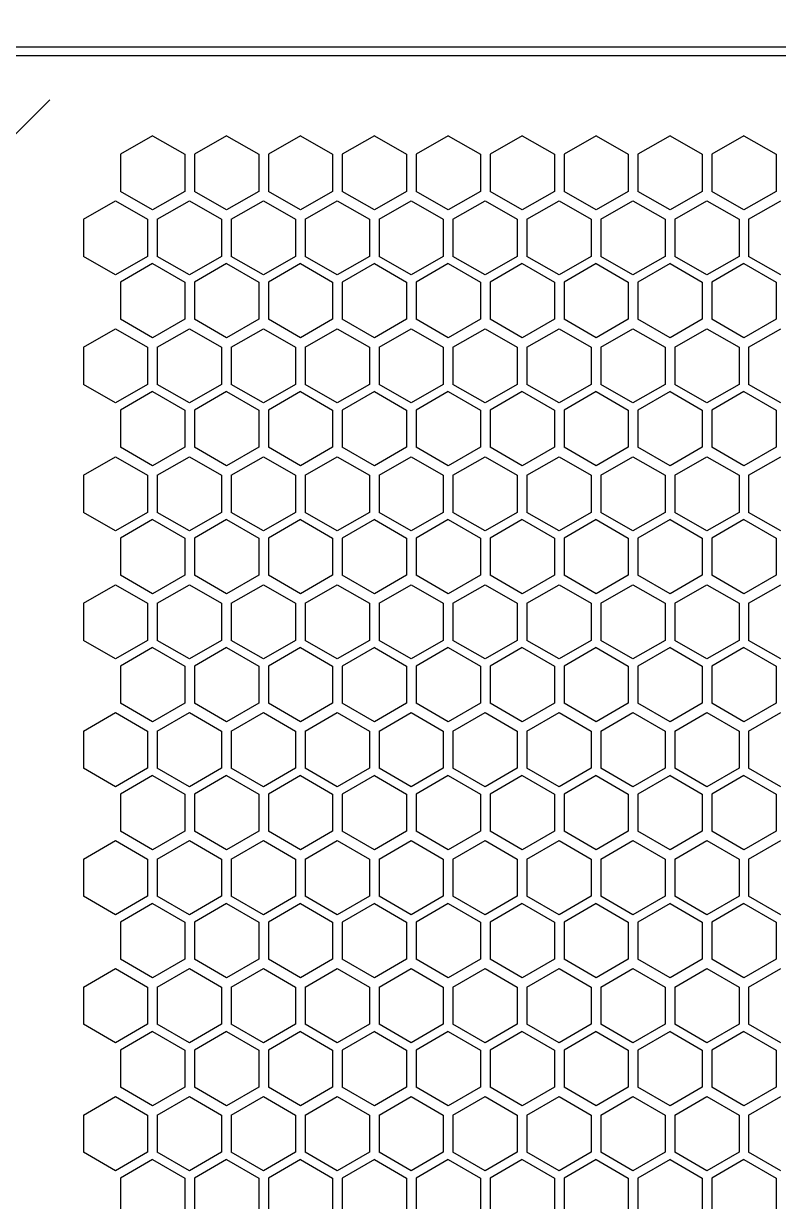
# Model space of a CAD drawing. Extents: x 61367 to 140945, y -1257 to 25588.
# Drawn here: x 72574.1 to 72668, y 20211.1 to 20357.7 of the extents above; entities that cross this region are included whole.
import ezdxf

# ---------------------------------------------------------------- set-up
doc = ezdxf.new("R2010")
doc.units = 0
doc.header["$MEASUREMENT"] = 0
doc.linetypes.add('ACAD_ISO03W100', pattern=[30, 12, -18])
doc.layers.get('0').update_dxf_attribs({"linetype": 'CONTINUOUS'})
doc.layers.add('4209-0510_0', color=7, linetype='CONTINUOUS')
doc.layers.add('4215-0412-2_0', color=7, linetype='CONTINUOUS')
doc.layers.add('THICK', color=7, linetype='CONTINUOUS', lineweight=0)

# ---------------------------------------------------------------- blocks, each defined once
blk = doc.blocks.new('RY6TU6TYR6Y')
at = {"layer": 'THICK', "color": 1, "linetype": 'ACAD_ISO03W100', "ltscale": 2}
blk.add_lwpolyline([(74947.97, -88359.81), (75097.97, -88359.81), (75097.97, -88384.81), (74972.97, -88509.81), (74947.97, -88509.81)], close=True, dxfattribs=at)
blk = doc.blocks.new('ERGRTHTHRT')
at = {"layer": '4209-0510_0', "color": 7, "linetype": 'Continuous'}
blk.add_line((-37236.65, -67588.45), (-37842.65, -67588.45), dxfattribs=at)
at = {"layer": '4215-0412-2_0', "color": 7, "linetype": 'Continuous'}
for p, q in [((-37850.1, -67589.48), (-37228.1, -67589.48)), ((-37699.1, -67599.48), (-37703.1, -67601.79)), ((-37699.1, -67599.48), (-37695.1, -67601.79)), ((-37689.9, -67599.48), (-37693.9, -67601.79)), ((-37689.9, -67599.48), (-37685.9, -67601.79)), ((-37680.7, -67599.48), (-37684.7, -67601.79)), ((-37680.7, -67599.48), (-37676.7, -67601.79)), ((-37671.5, -67599.48), (-37675.5, -67601.79)), ((-37671.5, -67599.48), (-37667.5, -67601.79)), ((-37662.3, -67599.48), (-37666.3, -67601.79)), ((-37662.3, -67599.48), (-37658.3, -67601.79)), ((-37653.1, -67599.48), (-37657.1, -67601.79)), ((-37653.1, -67599.48), (-37649.1, -67601.79)), ((-37643.9, -67599.48), (-37647.9, -67601.79)), ((-37643.9, -67599.48), (-37639.9, -67601.79)), ((-37634.7, -67599.48), (-37638.7, -67601.79)), ((-37634.7, -67599.48), (-37630.7, -67601.79)), ((-37625.5, -67599.48), (-37629.5, -67601.79)), ((-37625.5, -67599.48), (-37621.5, -67601.79)), ((-37703.1, -67601.79), (-37703.1, -67606.41)), ((-37695.1, -67601.79), (-37695.1, -67606.41)), ((-37693.9, -67601.79), (-37693.9, -67606.41)), ((-37685.9, -67601.79), (-37685.9, -67606.41)), ((-37684.7, -67601.79), (-37684.7, -67606.41)), ((-37676.7, -67601.79), (-37676.7, -67606.41)), ((-37675.5, -67601.79), (-37675.5, -67606.41)), ((-37667.5, -67601.79), (-37667.5, -67606.41)), ((-37666.3, -67601.79), (-37666.3, -67606.41)), ((-37658.3, -67601.79), (-37658.3, -67606.41)), ((-37657.1, -67601.79), (-37657.1, -67606.41)), ((-37649.1, -67601.79), (-37649.1, -67606.41)), ((-37647.9, -67601.79), (-37647.9, -67606.41)), ((-37639.9, -67601.79), (-37639.9, -67606.41)), ((-37638.7, -67601.79), (-37638.7, -67606.41)), ((-37630.7, -67601.79), (-37630.7, -67606.41)), ((-37629.5, -67601.79), (-37629.5, -67606.41)), ((-37621.5, -67601.79), (-37621.5, -67606.41)), ((-37699.1, -67608.72), (-37703.1, -67606.41)), ((-37695.1, -67606.41), (-37699.1, -67608.72)), ((-37689.9, -67608.72), (-37693.9, -67606.41)), ((-37685.9, -67606.41), (-37689.9, -67608.72)), ((-37680.7, -67608.72), (-37684.7, -67606.41)), ((-37676.7, -67606.41), (-37680.7, -67608.72)), ((-37671.5, -67608.72), (-37675.5, -67606.41)), ((-37667.5, -67606.41), (-37671.5, -67608.72)), ((-37662.3, -67608.72), (-37666.3, -67606.41)), ((-37658.3, -67606.41), (-37662.3, -67608.72)), ((-37653.1, -67608.72), (-37657.1, -67606.41)), ((-37649.1, -67606.41), (-37653.1, -67608.72)), ((-37643.9, -67608.72), (-37647.9, -67606.41)), ((-37639.9, -67606.41), (-37643.9, -67608.72)), ((-37634.7, -67608.72), (-37638.7, -67606.41)), ((-37630.7, -67606.41), (-37634.7, -67608.72)), ((-37625.5, -67608.72), (-37629.5, -67606.41)), ((-37621.5, -67606.41), (-37625.5, -67608.72)), ((-37707.72, -67609.89), (-37703.72, -67607.58)), ((-37703.72, -67607.58), (-37699.72, -67609.89)), ((-37698.52, -67609.89), (-37694.52, -67607.58)), ((-37694.52, -67607.58), (-37690.52, -67609.89)), ((-37689.32, -67609.89), (-37685.32, -67607.58)), ((-37685.32, -67607.58), (-37681.32, -67609.89)), ((-37680.12, -67609.89), (-37676.12, -67607.58)), ((-37676.12, -67607.58), (-37672.12, -67609.89)), ((-37670.92, -67609.89), (-37666.92, -67607.58)), ((-37666.92, -67607.58), (-37662.92, -67609.89)), ((-37661.72, -67609.89), (-37657.72, -67607.58)), ((-37657.72, -67607.58), (-37653.72, -67609.89)), ((-37652.52, -67609.89), (-37648.52, -67607.58)), ((-37648.52, -67607.58), (-37644.52, -67609.89)), ((-37643.32, -67609.89), (-37639.32, -67607.58)), ((-37639.32, -67607.58), (-37635.32, -67609.89)), ((-37634.12, -67609.89), (-37630.12, -67607.58)), ((-37630.12, -67607.58), (-37626.12, -67609.89)), ((-37624.92, -67609.89), (-37620.92, -67607.58)), ((-37707.72, -67609.89), (-37707.72, -67614.51)), ((-37699.72, -67609.89), (-37699.72, -67614.51)), ((-37698.52, -67609.89), (-37698.52, -67614.51)), ((-37690.52, -67609.89), (-37690.52, -67614.51)), ((-37689.32, -67609.89), (-37689.32, -67614.51)), ((-37681.32, -67609.89), (-37681.32, -67614.51)), ((-37680.12, -67609.89), (-37680.12, -67614.51)), ((-37672.12, -67609.89), (-37672.12, -67614.51)), ((-37670.92, -67609.89), (-37670.92, -67614.51)), ((-37662.92, -67609.89), (-37662.92, -67614.51)), ((-37661.72, -67609.89), (-37661.72, -67614.51)), ((-37653.72, -67609.89), (-37653.72, -67614.51)), ((-37652.52, -67609.89), (-37652.52, -67614.51)), ((-37644.52, -67609.89), (-37644.52, -67614.51)), ((-37643.32, -67609.89), (-37643.32, -67614.51)), ((-37635.32, -67609.89), (-37635.32, -67614.51)), ((-37634.12, -67609.89), (-37634.12, -67614.51)), ((-37626.12, -67609.89), (-37626.12, -67614.51)), ((-37624.92, -67609.89), (-37624.92, -67614.51)), ((-37703.72, -67616.82), (-37707.72, -67614.51)), ((-37699.72, -67614.51), (-37703.72, -67616.82)), ((-37699.1, -67615.41), (-37703.1, -67617.72)), ((-37699.1, -67615.41), (-37695.1, -67617.72)), ((-37694.52, -67616.82), (-37698.52, -67614.51)), ((-37690.52, -67614.51), (-37694.52, -67616.82)), ((-37689.9, -67615.41), (-37693.9, -67617.72)), ((-37689.9, -67615.41), (-37685.9, -67617.72)), ((-37685.32, -67616.82), (-37689.32, -67614.51)), ((-37681.32, -67614.51), (-37685.32, -67616.82)), ((-37680.7, -67615.41), (-37684.7, -67617.72)), ((-37680.7, -67615.41), (-37676.7, -67617.72)), ((-37676.12, -67616.82), (-37680.12, -67614.51)), ((-37672.12, -67614.51), (-37676.12, -67616.82)), ((-37671.5, -67615.41), (-37675.5, -67617.72)), ((-37671.5, -67615.41), (-37667.5, -67617.72)), ((-37666.92, -67616.82), (-37670.92, -67614.51)), ((-37662.92, -67614.51), (-37666.92, -67616.82)), ((-37662.3, -67615.41), (-37666.3, -67617.72)), ((-37662.3, -67615.41), (-37658.3, -67617.72)), ((-37657.72, -67616.82), (-37661.72, -67614.51)), ((-37653.72, -67614.51), (-37657.72, -67616.82)), ((-37653.1, -67615.41), (-37657.1, -67617.72)), ((-37653.1, -67615.41), (-37649.1, -67617.72)), ((-37648.52, -67616.82), (-37652.52, -67614.51)), ((-37644.52, -67614.51), (-37648.52, -67616.82)), ((-37643.9, -67615.41), (-37647.9, -67617.72)), ((-37643.9, -67615.41), (-37639.9, -67617.72)), ((-37639.32, -67616.82), (-37643.32, -67614.51)), ((-37635.32, -67614.51), (-37639.32, -67616.82)), ((-37634.7, -67615.41), (-37638.7, -67617.72)), ((-37634.7, -67615.41), (-37630.7, -67617.72)), ((-37630.12, -67616.82), (-37634.12, -67614.51)), ((-37626.12, -67614.51), (-37630.12, -67616.82)), ((-37625.5, -67615.41), (-37629.5, -67617.72)), ((-37625.5, -67615.41), (-37621.5, -67617.72)), ((-37620.92, -67616.82), (-37624.92, -67614.51)), ((-37703.1, -67617.72), (-37703.1, -67622.34)), ((-37695.1, -67617.72), (-37695.1, -67622.34)), ((-37693.9, -67617.72), (-37693.9, -67622.34)), ((-37685.9, -67617.72), (-37685.9, -67622.34)), ((-37684.7, -67617.72), (-37684.7, -67622.34)), ((-37676.7, -67617.72), (-37676.7, -67622.34)), ((-37675.5, -67617.72), (-37675.5, -67622.34)), ((-37667.5, -67617.72), (-37667.5, -67622.34)), ((-37666.3, -67617.72), (-37666.3, -67622.34)), ((-37658.3, -67617.72), (-37658.3, -67622.34)), ((-37657.1, -67617.72), (-37657.1, -67622.34)), ((-37649.1, -67617.72), (-37649.1, -67622.34)), ((-37647.9, -67617.72), (-37647.9, -67622.34)), ((-37639.9, -67617.72), (-37639.9, -67622.34)), ((-37638.7, -67617.72), (-37638.7, -67622.34)), ((-37630.7, -67617.72), (-37630.7, -67622.34)), ((-37629.5, -67617.72), (-37629.5, -67622.34)), ((-37621.5, -67617.72), (-37621.5, -67622.34)), ((-37699.1, -67624.65), (-37703.1, -67622.34)), ((-37695.1, -67622.34), (-37699.1, -67624.65)), ((-37689.9, -67624.65), (-37693.9, -67622.34)), ((-37685.9, -67622.34), (-37689.9, -67624.65)), ((-37680.7, -67624.65), (-37684.7, -67622.34)), ((-37676.7, -67622.34), (-37680.7, -67624.65)), ((-37671.5, -67624.65), (-37675.5, -67622.34)), ((-37667.5, -67622.34), (-37671.5, -67624.65)), ((-37662.3, -67624.65), (-37666.3, -67622.34)), ((-37658.3, -67622.34), (-37662.3, -67624.65)), ((-37653.1, -67624.65), (-37657.1, -67622.34)), ((-37649.1, -67622.34), (-37653.1, -67624.65)), ((-37643.9, -67624.65), (-37647.9, -67622.34)), ((-37639.9, -67622.34), (-37643.9, -67624.65)), ((-37634.7, -67624.65), (-37638.7, -67622.34)), ((-37630.7, -67622.34), (-37634.7, -67624.65)), ((-37625.5, -67624.65), (-37629.5, -67622.34)), ((-37621.5, -67622.34), (-37625.5, -67624.65)), ((-37707.72, -67625.82), (-37703.72, -67623.51)), ((-37703.72, -67623.51), (-37699.72, -67625.82)), ((-37698.52, -67625.82), (-37694.52, -67623.51)), ((-37694.52, -67623.51), (-37690.52, -67625.82)), ((-37689.32, -67625.82), (-37685.32, -67623.51)), ((-37685.32, -67623.51), (-37681.32, -67625.82)), ((-37680.12, -67625.82), (-37676.12, -67623.51)), ((-37676.12, -67623.51), (-37672.12, -67625.82)), ((-37670.92, -67625.82), (-37666.92, -67623.51)), ((-37666.92, -67623.51), (-37662.92, -67625.82)), ((-37661.72, -67625.82), (-37657.72, -67623.51)), ((-37657.72, -67623.51), (-37653.72, -67625.82)), ((-37652.52, -67625.82), (-37648.52, -67623.51)), ((-37648.52, -67623.51), (-37644.52, -67625.82)), ((-37643.32, -67625.82), (-37639.32, -67623.51)), ((-37639.32, -67623.51), (-37635.32, -67625.82)), ((-37634.12, -67625.82), (-37630.12, -67623.51)), ((-37630.12, -67623.51), (-37626.12, -67625.82)), ((-37624.92, -67625.82), (-37620.92, -67623.51)), ((-37707.72, -67625.82), (-37707.72, -67630.44)), ((-37699.72, -67625.82), (-37699.72, -67630.44)), ((-37698.52, -67625.82), (-37698.52, -67630.44)), ((-37690.52, -67625.82), (-37690.52, -67630.44)), ((-37689.32, -67625.82), (-37689.32, -67630.44)), ((-37681.32, -67625.82), (-37681.32, -67630.44)), ((-37680.12, -67625.82), (-37680.12, -67630.44)), ((-37672.12, -67625.82), (-37672.12, -67630.44)), ((-37670.92, -67625.82), (-37670.92, -67630.44)), ((-37662.92, -67625.82), (-37662.92, -67630.44)), ((-37661.72, -67625.82), (-37661.72, -67630.44)), ((-37653.72, -67625.82), (-37653.72, -67630.44)), ((-37652.52, -67625.82), (-37652.52, -67630.44)), ((-37644.52, -67625.82), (-37644.52, -67630.44)), ((-37643.32, -67625.82), (-37643.32, -67630.44)), ((-37635.32, -67625.82), (-37635.32, -67630.44)), ((-37634.12, -67625.82), (-37634.12, -67630.44)), ((-37626.12, -67625.82), (-37626.12, -67630.44)), ((-37624.92, -67625.82), (-37624.92, -67630.44)), ((-37703.72, -67632.75), (-37707.72, -67630.44)), ((-37699.72, -67630.44), (-37703.72, -67632.75)), ((-37699.1, -67631.34), (-37703.1, -67633.65)), ((-37699.1, -67631.34), (-37695.1, -67633.65)), ((-37694.52, -67632.75), (-37698.52, -67630.44)), ((-37690.52, -67630.44), (-37694.52, -67632.75)), ((-37689.9, -67631.34), (-37693.9, -67633.65)), ((-37689.9, -67631.34), (-37685.9, -67633.65)), ((-37685.32, -67632.75), (-37689.32, -67630.44)), ((-37681.32, -67630.44), (-37685.32, -67632.75)), ((-37680.7, -67631.34), (-37684.7, -67633.65)), ((-37680.7, -67631.34), (-37676.7, -67633.65)), ((-37676.12, -67632.75), (-37680.12, -67630.44)), ((-37672.12, -67630.44), (-37676.12, -67632.75)), ((-37671.5, -67631.34), (-37675.5, -67633.65)), ((-37671.5, -67631.34), (-37667.5, -67633.65)), ((-37666.92, -67632.75), (-37670.92, -67630.44)), ((-37662.92, -67630.44), (-37666.92, -67632.75)), ((-37662.3, -67631.34), (-37666.3, -67633.65)), ((-37662.3, -67631.34), (-37658.3, -67633.65)), ((-37657.72, -67632.75), (-37661.72, -67630.44)), ((-37653.72, -67630.44), (-37657.72, -67632.75)), ((-37653.1, -67631.34), (-37657.1, -67633.65)), ((-37653.1, -67631.34), (-37649.1, -67633.65)), ((-37648.52, -67632.75), (-37652.52, -67630.44)), ((-37644.52, -67630.44), (-37648.52, -67632.75)), ((-37643.9, -67631.34), (-37647.9, -67633.65)), ((-37643.9, -67631.34), (-37639.9, -67633.65)), ((-37639.32, -67632.75), (-37643.32, -67630.44)), ((-37635.32, -67630.44), (-37639.32, -67632.75)), ((-37634.7, -67631.34), (-37638.7, -67633.65)), ((-37634.7, -67631.34), (-37630.7, -67633.65)), ((-37630.12, -67632.75), (-37634.12, -67630.44)), ((-37626.12, -67630.44), (-37630.12, -67632.75)), ((-37625.5, -67631.34), (-37629.5, -67633.65)), ((-37625.5, -67631.34), (-37621.5, -67633.65)), ((-37620.92, -67632.75), (-37624.92, -67630.44)), ((-37703.1, -67633.65), (-37703.1, -67638.27)), ((-37695.1, -67633.65), (-37695.1, -67638.27)), ((-37693.9, -67633.65), (-37693.9, -67638.27)), ((-37685.9, -67633.65), (-37685.9, -67638.27)), ((-37684.7, -67633.65), (-37684.7, -67638.27)), ((-37676.7, -67633.65), (-37676.7, -67638.27)), ((-37675.5, -67633.65), (-37675.5, -67638.27)), ((-37667.5, -67633.65), (-37667.5, -67638.27)), ((-37666.3, -67633.65), (-37666.3, -67638.27)), ((-37658.3, -67633.65), (-37658.3, -67638.27)), ((-37657.1, -67633.65), (-37657.1, -67638.27)), ((-37649.1, -67633.65), (-37649.1, -67638.27)), ((-37647.9, -67633.65), (-37647.9, -67638.27)), ((-37639.9, -67633.65), (-37639.9, -67638.27)), ((-37638.7, -67633.65), (-37638.7, -67638.27)), ((-37630.7, -67633.65), (-37630.7, -67638.27)), ((-37629.5, -67633.65), (-37629.5, -67638.27)), ((-37621.5, -67633.65), (-37621.5, -67638.27)), ((-37699.1, -67640.58), (-37703.1, -67638.27)), ((-37695.1, -67638.27), (-37699.1, -67640.58)), ((-37689.9, -67640.58), (-37693.9, -67638.27)), ((-37685.9, -67638.27), (-37689.9, -67640.58)), ((-37680.7, -67640.58), (-37684.7, -67638.27)), ((-37676.7, -67638.27), (-37680.7, -67640.58)), ((-37671.5, -67640.58), (-37675.5, -67638.27)), ((-37667.5, -67638.27), (-37671.5, -67640.58)), ((-37662.3, -67640.58), (-37666.3, -67638.27)), ((-37658.3, -67638.27), (-37662.3, -67640.58)), ((-37653.1, -67640.58), (-37657.1, -67638.27)), ((-37649.1, -67638.27), (-37653.1, -67640.58)), ((-37643.9, -67640.58), (-37647.9, -67638.27)), ((-37639.9, -67638.27), (-37643.9, -67640.58)), ((-37634.7, -67640.58), (-37638.7, -67638.27)), ((-37630.7, -67638.27), (-37634.7, -67640.58)), ((-37625.5, -67640.58), (-37629.5, -67638.27)), ((-37621.5, -67638.27), (-37625.5, -67640.58)), ((-37707.72, -67641.75), (-37703.72, -67639.44)), ((-37703.72, -67639.44), (-37699.72, -67641.75)), ((-37698.52, -67641.75), (-37694.52, -67639.44)), ((-37694.52, -67639.44), (-37690.52, -67641.75)), ((-37689.32, -67641.75), (-37685.32, -67639.44)), ((-37685.32, -67639.44), (-37681.32, -67641.75)), ((-37680.12, -67641.75), (-37676.12, -67639.44)), ((-37676.12, -67639.44), (-37672.12, -67641.75)), ((-37670.92, -67641.75), (-37666.92, -67639.44)), ((-37666.92, -67639.44), (-37662.92, -67641.75)), ((-37661.72, -67641.75), (-37657.72, -67639.44)), ((-37657.72, -67639.44), (-37653.72, -67641.75)), ((-37652.52, -67641.75), (-37648.52, -67639.44)), ((-37648.52, -67639.44), (-37644.52, -67641.75)), ((-37643.32, -67641.75), (-37639.32, -67639.44)), ((-37639.32, -67639.44), (-37635.32, -67641.75)), ((-37634.12, -67641.75), (-37630.12, -67639.44)), ((-37630.12, -67639.44), (-37626.12, -67641.75)), ((-37624.92, -67641.75), (-37620.92, -67639.44)), ((-37707.72, -67641.75), (-37707.72, -67646.37)), ((-37699.72, -67641.75), (-37699.72, -67646.37)), ((-37698.52, -67641.75), (-37698.52, -67646.37)), ((-37690.52, -67641.75), (-37690.52, -67646.37)), ((-37689.32, -67641.75), (-37689.32, -67646.37)), ((-37681.32, -67641.75), (-37681.32, -67646.37)), ((-37680.12, -67641.75), (-37680.12, -67646.37)), ((-37672.12, -67641.75), (-37672.12, -67646.37)), ((-37670.92, -67641.75), (-37670.92, -67646.37)), ((-37662.92, -67641.75), (-37662.92, -67646.37)), ((-37661.72, -67641.75), (-37661.72, -67646.37)), ((-37653.72, -67641.75), (-37653.72, -67646.37)), ((-37652.52, -67641.75), (-37652.52, -67646.37)), ((-37644.52, -67641.75), (-37644.52, -67646.37)), ((-37643.32, -67641.75), (-37643.32, -67646.37)), ((-37635.32, -67641.75), (-37635.32, -67646.37)), ((-37634.12, -67641.75), (-37634.12, -67646.37)), ((-37626.12, -67641.75), (-37626.12, -67646.37)), ((-37624.92, -67641.75), (-37624.92, -67646.37)), ((-37703.72, -67648.68), (-37707.72, -67646.37)), ((-37699.72, -67646.37), (-37703.72, -67648.68)), ((-37694.52, -67648.68), (-37698.52, -67646.37)), ((-37690.52, -67646.37), (-37694.52, -67648.68)), ((-37685.32, -67648.68), (-37689.32, -67646.37)), ((-37681.32, -67646.37), (-37685.32, -67648.68)), ((-37676.12, -67648.68), (-37680.12, -67646.37)), ((-37672.12, -67646.37), (-37676.12, -67648.68)), ((-37666.92, -67648.68), (-37670.92, -67646.37)), ((-37662.92, -67646.37), (-37666.92, -67648.68)), ((-37657.72, -67648.68), (-37661.72, -67646.37)), ((-37653.72, -67646.37), (-37657.72, -67648.68)), ((-37648.52, -67648.68), (-37652.52, -67646.37)), ((-37644.52, -67646.37), (-37648.52, -67648.68)), ((-37639.32, -67648.68), (-37643.32, -67646.37)), ((-37635.32, -67646.37), (-37639.32, -67648.68)), ((-37630.12, -67648.68), (-37634.12, -67646.37)), ((-37626.12, -67646.37), (-37630.12, -67648.68)), ((-37620.92, -67648.68), (-37624.92, -67646.37)), ((-37699.1, -67647.27), (-37703.1, -67649.58)), ((-37699.1, -67647.27), (-37695.1, -67649.58)), ((-37689.9, -67647.27), (-37693.9, -67649.58)), ((-37689.9, -67647.27), (-37685.9, -67649.58)), ((-37680.7, -67647.27), (-37684.7, -67649.58)), ((-37680.7, -67647.27), (-37676.7, -67649.58)), ((-37671.5, -67647.27), (-37675.5, -67649.58)), ((-37671.5, -67647.27), (-37667.5, -67649.58)), ((-37662.3, -67647.27), (-37666.3, -67649.58)), ((-37662.3, -67647.27), (-37658.3, -67649.58)), ((-37653.1, -67647.27), (-37657.1, -67649.58)), ((-37653.1, -67647.27), (-37649.1, -67649.58)), ((-37643.9, -67647.27), (-37647.9, -67649.58)), ((-37643.9, -67647.27), (-37639.9, -67649.58)), ((-37634.7, -67647.27), (-37638.7, -67649.58)), ((-37634.7, -67647.27), (-37630.7, -67649.58)), ((-37625.5, -67647.27), (-37629.5, -67649.58)), ((-37625.5, -67647.27), (-37621.5, -67649.58)), ((-37703.1, -67649.58), (-37703.1, -67654.2)), ((-37695.1, -67649.58), (-37695.1, -67654.2)), ((-37693.9, -67649.58), (-37693.9, -67654.2)), ((-37685.9, -67649.58), (-37685.9, -67654.2)), ((-37684.7, -67649.58), (-37684.7, -67654.2)), ((-37676.7, -67649.58), (-37676.7, -67654.2)), ((-37675.5, -67649.58), (-37675.5, -67654.2)), ((-37667.5, -67649.58), (-37667.5, -67654.2)), ((-37666.3, -67649.58), (-37666.3, -67654.2)), ((-37658.3, -67649.58), (-37658.3, -67654.2)), ((-37657.1, -67649.58), (-37657.1, -67654.2)), ((-37649.1, -67649.58), (-37649.1, -67654.2)), ((-37647.9, -67649.58), (-37647.9, -67654.2)), ((-37639.9, -67649.58), (-37639.9, -67654.2)), ((-37638.7, -67649.58), (-37638.7, -67654.2)), ((-37630.7, -67649.58), (-37630.7, -67654.2)), ((-37629.5, -67649.58), (-37629.5, -67654.2)), ((-37621.5, -67649.58), (-37621.5, -67654.2)), ((-37699.1, -67656.51), (-37703.1, -67654.2)), ((-37695.1, -67654.2), (-37699.1, -67656.51)), ((-37689.9, -67656.51), (-37693.9, -67654.2)), ((-37685.9, -67654.2), (-37689.9, -67656.51)), ((-37680.7, -67656.51), (-37684.7, -67654.2)), ((-37676.7, -67654.2), (-37680.7, -67656.51)), ((-37671.5, -67656.51), (-37675.5, -67654.2)), ((-37667.5, -67654.2), (-37671.5, -67656.51)), ((-37662.3, -67656.51), (-37666.3, -67654.2)), ((-37658.3, -67654.2), (-37662.3, -67656.51)), ((-37653.1, -67656.51), (-37657.1, -67654.2)), ((-37649.1, -67654.2), (-37653.1, -67656.51)), ((-37643.9, -67656.51), (-37647.9, -67654.2)), ((-37639.9, -67654.2), (-37643.9, -67656.51)), ((-37634.7, -67656.51), (-37638.7, -67654.2)), ((-37630.7, -67654.2), (-37634.7, -67656.51)), ((-37625.5, -67656.51), (-37629.5, -67654.2)), ((-37621.5, -67654.2), (-37625.5, -67656.51)), ((-37707.72, -67657.68), (-37703.72, -67655.37)), ((-37703.72, -67655.37), (-37699.72, -67657.68)), ((-37698.52, -67657.68), (-37694.52, -67655.37)), ((-37694.52, -67655.37), (-37690.52, -67657.68)), ((-37689.32, -67657.68), (-37685.32, -67655.37)), ((-37685.32, -67655.37), (-37681.32, -67657.68)), ((-37680.12, -67657.68), (-37676.12, -67655.37)), ((-37676.12, -67655.37), (-37672.12, -67657.68)), ((-37670.92, -67657.68), (-37666.92, -67655.37)), ((-37666.92, -67655.37), (-37662.92, -67657.68)), ((-37661.72, -67657.68), (-37657.72, -67655.37)), ((-37657.72, -67655.37), (-37653.72, -67657.68)), ((-37652.52, -67657.68), (-37648.52, -67655.37)), ((-37648.52, -67655.37), (-37644.52, -67657.68)), ((-37643.32, -67657.68), (-37639.32, -67655.37)), ((-37639.32, -67655.37), (-37635.32, -67657.68)), ((-37634.12, -67657.68), (-37630.12, -67655.37)), ((-37630.12, -67655.37), (-37626.12, -67657.68)), ((-37624.92, -67657.68), (-37620.92, -67655.37)), ((-37707.72, -67657.68), (-37707.72, -67662.3)), ((-37699.72, -67657.68), (-37699.72, -67662.3)), ((-37698.52, -67657.68), (-37698.52, -67662.3)), ((-37690.52, -67657.68), (-37690.52, -67662.3)), ((-37689.32, -67657.68), (-37689.32, -67662.3)), ((-37681.32, -67657.68), (-37681.32, -67662.3)), ((-37680.12, -67657.68), (-37680.12, -67662.3)), ((-37672.12, -67657.68), (-37672.12, -67662.3)), ((-37670.92, -67657.68), (-37670.92, -67662.3)), ((-37662.92, -67657.68), (-37662.92, -67662.3)), ((-37661.72, -67657.68), (-37661.72, -67662.3)), ((-37653.72, -67657.68), (-37653.72, -67662.3)), ((-37652.52, -67657.68), (-37652.52, -67662.3)), ((-37644.52, -67657.68), (-37644.52, -67662.3)), ((-37643.32, -67657.68), (-37643.32, -67662.3)), ((-37635.32, -67657.68), (-37635.32, -67662.3)), ((-37634.12, -67657.68), (-37634.12, -67662.3)), ((-37626.12, -67657.68), (-37626.12, -67662.3)), ((-37624.92, -67657.68), (-37624.92, -67662.3)), ((-37703.72, -67664.61), (-37707.72, -67662.3)), ((-37699.72, -67662.3), (-37703.72, -67664.61)), ((-37694.52, -67664.61), (-37698.52, -67662.3)), ((-37690.52, -67662.3), (-37694.52, -67664.61)), ((-37685.32, -67664.61), (-37689.32, -67662.3)), ((-37681.32, -67662.3), (-37685.32, -67664.61)), ((-37676.12, -67664.61), (-37680.12, -67662.3)), ((-37672.12, -67662.3), (-37676.12, -67664.61)), ((-37666.92, -67664.61), (-37670.92, -67662.3)), ((-37662.92, -67662.3), (-37666.92, -67664.61)), ((-37657.72, -67664.61), (-37661.72, -67662.3)), ((-37653.72, -67662.3), (-37657.72, -67664.61)), ((-37648.52, -67664.61), (-37652.52, -67662.3)), ((-37644.52, -67662.3), (-37648.52, -67664.61)), ((-37639.32, -67664.61), (-37643.32, -67662.3)), ((-37635.32, -67662.3), (-37639.32, -67664.61)), ((-37630.12, -67664.61), (-37634.12, -67662.3)), ((-37626.12, -67662.3), (-37630.12, -67664.61)), ((-37620.92, -67664.61), (-37624.92, -67662.3)), ((-37699.1, -67663.2), (-37703.1, -67665.51)), ((-37699.1, -67663.2), (-37695.1, -67665.51)), ((-37689.9, -67663.2), (-37693.9, -67665.51)), ((-37689.9, -67663.2), (-37685.9, -67665.51)), ((-37680.7, -67663.2), (-37684.7, -67665.51)), ((-37680.7, -67663.2), (-37676.7, -67665.51)), ((-37671.5, -67663.2), (-37675.5, -67665.51)), ((-37671.5, -67663.2), (-37667.5, -67665.51)), ((-37662.3, -67663.2), (-37666.3, -67665.51)), ((-37662.3, -67663.2), (-37658.3, -67665.51)), ((-37653.1, -67663.2), (-37657.1, -67665.51)), ((-37653.1, -67663.2), (-37649.1, -67665.51)), ((-37643.9, -67663.2), (-37647.9, -67665.51)), ((-37643.9, -67663.2), (-37639.9, -67665.51)), ((-37634.7, -67663.2), (-37638.7, -67665.51)), ((-37634.7, -67663.2), (-37630.7, -67665.51)), ((-37625.5, -67663.2), (-37629.5, -67665.51)), ((-37625.5, -67663.2), (-37621.5, -67665.51)), ((-37703.1, -67665.51), (-37703.1, -67670.13)), ((-37695.1, -67665.51), (-37695.1, -67670.13)), ((-37693.9, -67665.51), (-37693.9, -67670.13)), ((-37685.9, -67665.51), (-37685.9, -67670.13)), ((-37684.7, -67665.51), (-37684.7, -67670.13)), ((-37676.7, -67665.51), (-37676.7, -67670.13)), ((-37675.5, -67665.51), (-37675.5, -67670.13)), ((-37667.5, -67665.51), (-37667.5, -67670.13)), ((-37666.3, -67665.51), (-37666.3, -67670.13)), ((-37658.3, -67665.51), (-37658.3, -67670.13)), ((-37657.1, -67665.51), (-37657.1, -67670.13)), ((-37649.1, -67665.51), (-37649.1, -67670.13)), ((-37647.9, -67665.51), (-37647.9, -67670.13)), ((-37639.9, -67665.51), (-37639.9, -67670.13)), ((-37638.7, -67665.51), (-37638.7, -67670.13)), ((-37630.7, -67665.51), (-37630.7, -67670.13)), ((-37629.5, -67665.51), (-37629.5, -67670.13)), ((-37621.5, -67665.51), (-37621.5, -67670.13)), ((-37707.72, -67673.61), (-37703.72, -67671.3)), ((-37703.72, -67671.3), (-37699.72, -67673.61)), ((-37699.1, -67672.44), (-37703.1, -67670.13)), ((-37695.1, -67670.13), (-37699.1, -67672.44)), ((-37698.52, -67673.61), (-37694.52, -67671.3)), ((-37694.52, -67671.3), (-37690.52, -67673.61)), ((-37689.9, -67672.44), (-37693.9, -67670.13)), ((-37685.9, -67670.13), (-37689.9, -67672.44)), ((-37689.32, -67673.61), (-37685.32, -67671.3)), ((-37685.32, -67671.3), (-37681.32, -67673.61)), ((-37680.7, -67672.44), (-37684.7, -67670.13)), ((-37676.7, -67670.13), (-37680.7, -67672.44)), ((-37680.12, -67673.61), (-37676.12, -67671.3)), ((-37676.12, -67671.3), (-37672.12, -67673.61)), ((-37671.5, -67672.44), (-37675.5, -67670.13)), ((-37667.5, -67670.13), (-37671.5, -67672.44)), ((-37670.92, -67673.61), (-37666.92, -67671.3)), ((-37666.92, -67671.3), (-37662.92, -67673.61)), ((-37662.3, -67672.44), (-37666.3, -67670.13)), ((-37658.3, -67670.13), (-37662.3, -67672.44)), ((-37661.72, -67673.61), (-37657.72, -67671.3)), ((-37657.72, -67671.3), (-37653.72, -67673.61)), ((-37653.1, -67672.44), (-37657.1, -67670.13)), ((-37649.1, -67670.13), (-37653.1, -67672.44)), ((-37652.52, -67673.61), (-37648.52, -67671.3)), ((-37648.52, -67671.3), (-37644.52, -67673.61)), ((-37643.9, -67672.44), (-37647.9, -67670.13)), ((-37639.9, -67670.13), (-37643.9, -67672.44)), ((-37643.32, -67673.61), (-37639.32, -67671.3)), ((-37639.32, -67671.3), (-37635.32, -67673.61)), ((-37634.7, -67672.44), (-37638.7, -67670.13)), ((-37630.7, -67670.13), (-37634.7, -67672.44)), ((-37634.12, -67673.61), (-37630.12, -67671.3)), ((-37630.12, -67671.3), (-37626.12, -67673.61)), ((-37625.5, -67672.44), (-37629.5, -67670.13)), ((-37621.5, -67670.13), (-37625.5, -67672.44)), ((-37624.92, -67673.61), (-37620.92, -67671.3)), ((-37707.72, -67673.61), (-37707.72, -67678.23)), ((-37699.72, -67673.61), (-37699.72, -67678.23)), ((-37698.52, -67673.61), (-37698.52, -67678.23)), ((-37690.52, -67673.61), (-37690.52, -67678.23)), ((-37689.32, -67673.61), (-37689.32, -67678.23)), ((-37681.32, -67673.61), (-37681.32, -67678.23)), ((-37680.12, -67673.61), (-37680.12, -67678.23)), ((-37672.12, -67673.61), (-37672.12, -67678.23)), ((-37670.92, -67673.61), (-37670.92, -67678.23)), ((-37662.92, -67673.61), (-37662.92, -67678.23)), ((-37661.72, -67673.61), (-37661.72, -67678.23)), ((-37653.72, -67673.61), (-37653.72, -67678.23)), ((-37652.52, -67673.61), (-37652.52, -67678.23)), ((-37644.52, -67673.61), (-37644.52, -67678.23)), ((-37643.32, -67673.61), (-37643.32, -67678.23)), ((-37635.32, -67673.61), (-37635.32, -67678.23)), ((-37634.12, -67673.61), (-37634.12, -67678.23)), ((-37626.12, -67673.61), (-37626.12, -67678.23)), ((-37624.92, -67673.61), (-37624.92, -67678.23)), ((-37703.72, -67680.54), (-37707.72, -67678.23)), ((-37699.72, -67678.23), (-37703.72, -67680.54)), ((-37694.52, -67680.54), (-37698.52, -67678.23)), ((-37690.52, -67678.23), (-37694.52, -67680.54)), ((-37685.32, -67680.54), (-37689.32, -67678.23)), ((-37681.32, -67678.23), (-37685.32, -67680.54)), ((-37676.12, -67680.54), (-37680.12, -67678.23)), ((-37672.12, -67678.23), (-37676.12, -67680.54)), ((-37666.92, -67680.54), (-37670.92, -67678.23)), ((-37662.92, -67678.23), (-37666.92, -67680.54)), ((-37657.72, -67680.54), (-37661.72, -67678.23)), ((-37653.72, -67678.23), (-37657.72, -67680.54)), ((-37648.52, -67680.54), (-37652.52, -67678.23)), ((-37644.52, -67678.23), (-37648.52, -67680.54)), ((-37639.32, -67680.54), (-37643.32, -67678.23)), ((-37635.32, -67678.23), (-37639.32, -67680.54)), ((-37630.12, -67680.54), (-37634.12, -67678.23)), ((-37626.12, -67678.23), (-37630.12, -67680.54)), ((-37620.92, -67680.54), (-37624.92, -67678.23)), ((-37699.1, -67679.13), (-37703.1, -67681.44)), ((-37699.1, -67679.13), (-37695.1, -67681.44)), ((-37689.9, -67679.13), (-37693.9, -67681.44)), ((-37689.9, -67679.13), (-37685.9, -67681.44)), ((-37680.7, -67679.13), (-37684.7, -67681.44)), ((-37680.7, -67679.13), (-37676.7, -67681.44)), ((-37671.5, -67679.13), (-37675.5, -67681.44)), ((-37671.5, -67679.13), (-37667.5, -67681.44)), ((-37662.3, -67679.13), (-37666.3, -67681.44)), ((-37662.3, -67679.13), (-37658.3, -67681.44)), ((-37653.1, -67679.13), (-37657.1, -67681.44)), ((-37653.1, -67679.13), (-37649.1, -67681.44)), ((-37643.9, -67679.13), (-37647.9, -67681.44)), ((-37643.9, -67679.13), (-37639.9, -67681.44)), ((-37634.7, -67679.13), (-37638.7, -67681.44)), ((-37634.7, -67679.13), (-37630.7, -67681.44)), ((-37625.5, -67679.13), (-37629.5, -67681.44)), ((-37625.5, -67679.13), (-37621.5, -67681.44)), ((-37703.1, -67681.44), (-37703.1, -67686.06)), ((-37695.1, -67681.44), (-37695.1, -67686.06)), ((-37693.9, -67681.44), (-37693.9, -67686.06)), ((-37685.9, -67681.44), (-37685.9, -67686.06)), ((-37684.7, -67681.44), (-37684.7, -67686.06)), ((-37676.7, -67681.44), (-37676.7, -67686.06)), ((-37675.5, -67681.44), (-37675.5, -67686.06)), ((-37667.5, -67681.44), (-37667.5, -67686.06)), ((-37666.3, -67681.44), (-37666.3, -67686.06)), ((-37658.3, -67681.44), (-37658.3, -67686.06)), ((-37657.1, -67681.44), (-37657.1, -67686.06)), ((-37649.1, -67681.44), (-37649.1, -67686.06)), ((-37647.9, -67681.44), (-37647.9, -67686.06)), ((-37639.9, -67681.44), (-37639.9, -67686.06)), ((-37638.7, -67681.44), (-37638.7, -67686.06)), ((-37630.7, -67681.44), (-37630.7, -67686.06)), ((-37629.5, -67681.44), (-37629.5, -67686.06)), ((-37621.5, -67681.44), (-37621.5, -67686.06)), ((-37699.1, -67688.37), (-37703.1, -67686.06)), ((-37695.1, -67686.06), (-37699.1, -67688.37)), ((-37689.9, -67688.37), (-37693.9, -67686.06)), ((-37685.9, -67686.06), (-37689.9, -67688.37)), ((-37680.7, -67688.37), (-37684.7, -67686.06)), ((-37676.7, -67686.06), (-37680.7, -67688.37)), ((-37671.5, -67688.37), (-37675.5, -67686.06)), ((-37667.5, -67686.06), (-37671.5, -67688.37)), ((-37662.3, -67688.37), (-37666.3, -67686.06)), ((-37658.3, -67686.06), (-37662.3, -67688.37)), ((-37653.1, -67688.37), (-37657.1, -67686.06)), ((-37649.1, -67686.06), (-37653.1, -67688.37)), ((-37643.9, -67688.37), (-37647.9, -67686.06)), ((-37639.9, -67686.06), (-37643.9, -67688.37)), ((-37634.7, -67688.37), (-37638.7, -67686.06)), ((-37630.7, -67686.06), (-37634.7, -67688.37)), ((-37625.5, -67688.37), (-37629.5, -67686.06)), ((-37621.5, -67686.06), (-37625.5, -67688.37)), ((-37707.72, -67689.54), (-37703.72, -67687.23)), ((-37703.72, -67687.23), (-37699.72, -67689.54)), ((-37698.52, -67689.54), (-37694.52, -67687.23)), ((-37694.52, -67687.23), (-37690.52, -67689.54)), ((-37689.32, -67689.54), (-37685.32, -67687.23)), ((-37685.32, -67687.23), (-37681.32, -67689.54)), ((-37680.12, -67689.54), (-37676.12, -67687.23)), ((-37676.12, -67687.23), (-37672.12, -67689.54)), ((-37670.92, -67689.54), (-37666.92, -67687.23)), ((-37666.92, -67687.23), (-37662.92, -67689.54)), ((-37661.72, -67689.54), (-37657.72, -67687.23)), ((-37657.72, -67687.23), (-37653.72, -67689.54)), ((-37652.52, -67689.54), (-37648.52, -67687.23)), ((-37648.52, -67687.23), (-37644.52, -67689.54)), ((-37643.32, -67689.54), (-37639.32, -67687.23)), ((-37639.32, -67687.23), (-37635.32, -67689.54)), ((-37634.12, -67689.54), (-37630.12, -67687.23)), ((-37630.12, -67687.23), (-37626.12, -67689.54)), ((-37624.92, -67689.54), (-37620.92, -67687.23)), ((-37707.72, -67689.54), (-37707.72, -67694.16)), ((-37699.72, -67689.54), (-37699.72, -67694.16)), ((-37698.52, -67689.54), (-37698.52, -67694.16)), ((-37690.52, -67689.54), (-37690.52, -67694.16)), ((-37689.32, -67689.54), (-37689.32, -67694.16)), ((-37681.32, -67689.54), (-37681.32, -67694.16)), ((-37680.12, -67689.54), (-37680.12, -67694.16)), ((-37672.12, -67689.54), (-37672.12, -67694.16)), ((-37670.92, -67689.54), (-37670.92, -67694.16)), ((-37662.92, -67689.54), (-37662.92, -67694.16)), ((-37661.72, -67689.54), (-37661.72, -67694.16)), ((-37653.72, -67689.54), (-37653.72, -67694.16)), ((-37652.52, -67689.54), (-37652.52, -67694.16)), ((-37644.52, -67689.54), (-37644.52, -67694.16)), ((-37643.32, -67689.54), (-37643.32, -67694.16)), ((-37635.32, -67689.54), (-37635.32, -67694.16)), ((-37634.12, -67689.54), (-37634.12, -67694.16)), ((-37626.12, -67689.54), (-37626.12, -67694.16)), ((-37624.92, -67689.54), (-37624.92, -67694.16)), ((-37703.72, -67696.47), (-37707.72, -67694.16)), ((-37699.72, -67694.16), (-37703.72, -67696.47)), ((-37694.52, -67696.47), (-37698.52, -67694.16)), ((-37690.52, -67694.16), (-37694.52, -67696.47)), ((-37685.32, -67696.47), (-37689.32, -67694.16)), ((-37681.32, -67694.16), (-37685.32, -67696.47)), ((-37676.12, -67696.47), (-37680.12, -67694.16)), ((-37672.12, -67694.16), (-37676.12, -67696.47)), ((-37666.92, -67696.47), (-37670.92, -67694.16)), ((-37662.92, -67694.16), (-37666.92, -67696.47)), ((-37657.72, -67696.47), (-37661.72, -67694.16)), ((-37653.72, -67694.16), (-37657.72, -67696.47)), ((-37648.52, -67696.47), (-37652.52, -67694.16)), ((-37644.52, -67694.16), (-37648.52, -67696.47)), ((-37639.32, -67696.47), (-37643.32, -67694.16)), ((-37635.32, -67694.16), (-37639.32, -67696.47)), ((-37630.12, -67696.47), (-37634.12, -67694.16)), ((-37626.12, -67694.16), (-37630.12, -67696.47)), ((-37620.92, -67696.47), (-37624.92, -67694.16)), ((-37699.1, -67695.06), (-37703.1, -67697.37)), ((-37699.1, -67695.06), (-37695.1, -67697.37)), ((-37689.9, -67695.06), (-37693.9, -67697.37)), ((-37689.9, -67695.06), (-37685.9, -67697.37)), ((-37680.7, -67695.06), (-37684.7, -67697.37)), ((-37680.7, -67695.06), (-37676.7, -67697.37)), ((-37671.5, -67695.06), (-37675.5, -67697.37)), ((-37671.5, -67695.06), (-37667.5, -67697.37)), ((-37662.3, -67695.06), (-37666.3, -67697.37)), ((-37662.3, -67695.06), (-37658.3, -67697.37)), ((-37653.1, -67695.06), (-37657.1, -67697.37)), ((-37653.1, -67695.06), (-37649.1, -67697.37)), ((-37643.9, -67695.06), (-37647.9, -67697.37)), ((-37643.9, -67695.06), (-37639.9, -67697.37)), ((-37634.7, -67695.06), (-37638.7, -67697.37)), ((-37634.7, -67695.06), (-37630.7, -67697.37)), ((-37625.5, -67695.06), (-37629.5, -67697.37)), ((-37625.5, -67695.06), (-37621.5, -67697.37)), ((-37703.1, -67697.37), (-37703.1, -67701.99)), ((-37695.1, -67697.37), (-37695.1, -67701.99)), ((-37693.9, -67697.37), (-37693.9, -67701.99)), ((-37685.9, -67697.37), (-37685.9, -67701.99)), ((-37684.7, -67697.37), (-37684.7, -67701.99)), ((-37676.7, -67697.37), (-37676.7, -67701.99)), ((-37675.5, -67697.37), (-37675.5, -67701.99)), ((-37667.5, -67697.37), (-37667.5, -67701.99)), ((-37666.3, -67697.37), (-37666.3, -67701.99)), ((-37658.3, -67697.37), (-37658.3, -67701.99)), ((-37657.1, -67697.37), (-37657.1, -67701.99)), ((-37649.1, -67697.37), (-37649.1, -67701.99)), ((-37647.9, -67697.37), (-37647.9, -67701.99)), ((-37639.9, -67697.37), (-37639.9, -67701.99)), ((-37638.7, -67697.37), (-37638.7, -67701.99)), ((-37630.7, -67697.37), (-37630.7, -67701.99)), ((-37629.5, -67697.37), (-37629.5, -67701.99)), ((-37621.5, -67697.37), (-37621.5, -67701.99)), ((-37699.1, -67704.3), (-37703.1, -67701.99)), ((-37695.1, -67701.99), (-37699.1, -67704.3)), ((-37689.9, -67704.3), (-37693.9, -67701.99)), ((-37685.9, -67701.99), (-37689.9, -67704.3)), ((-37680.7, -67704.3), (-37684.7, -67701.99)), ((-37676.7, -67701.99), (-37680.7, -67704.3)), ((-37671.5, -67704.3), (-37675.5, -67701.99)), ((-37667.5, -67701.99), (-37671.5, -67704.3)), ((-37662.3, -67704.3), (-37666.3, -67701.99)), ((-37658.3, -67701.99), (-37662.3, -67704.3)), ((-37653.1, -67704.3), (-37657.1, -67701.99)), ((-37649.1, -67701.99), (-37653.1, -67704.3)), ((-37643.9, -67704.3), (-37647.9, -67701.99)), ((-37639.9, -67701.99), (-37643.9, -67704.3)), ((-37634.7, -67704.3), (-37638.7, -67701.99)), ((-37630.7, -67701.99), (-37634.7, -67704.3)), ((-37625.5, -67704.3), (-37629.5, -67701.99)), ((-37621.5, -67701.99), (-37625.5, -67704.3)), ((-37707.72, -67705.47), (-37703.72, -67703.16)), ((-37703.72, -67703.16), (-37699.72, -67705.47)), ((-37698.52, -67705.47), (-37694.52, -67703.16)), ((-37694.52, -67703.16), (-37690.52, -67705.47)), ((-37689.32, -67705.47), (-37685.32, -67703.16)), ((-37685.32, -67703.16), (-37681.32, -67705.47)), ((-37680.12, -67705.47), (-37676.12, -67703.16)), ((-37676.12, -67703.16), (-37672.12, -67705.47)), ((-37670.92, -67705.47), (-37666.92, -67703.16)), ((-37666.92, -67703.16), (-37662.92, -67705.47)), ((-37661.72, -67705.47), (-37657.72, -67703.16)), ((-37657.72, -67703.16), (-37653.72, -67705.47)), ((-37652.52, -67705.47), (-37648.52, -67703.16)), ((-37648.52, -67703.16), (-37644.52, -67705.47)), ((-37643.32, -67705.47), (-37639.32, -67703.16)), ((-37639.32, -67703.16), (-37635.32, -67705.47)), ((-37634.12, -67705.47), (-37630.12, -67703.16)), ((-37630.12, -67703.16), (-37626.12, -67705.47)), ((-37624.92, -67705.47), (-37620.92, -67703.16)), ((-37707.72, -67705.47), (-37707.72, -67710.09)), ((-37699.72, -67705.47), (-37699.72, -67710.09)), ((-37698.52, -67705.47), (-37698.52, -67710.09)), ((-37690.52, -67705.47), (-37690.52, -67710.09)), ((-37689.32, -67705.47), (-37689.32, -67710.09)), ((-37681.32, -67705.47), (-37681.32, -67710.09)), ((-37680.12, -67705.47), (-37680.12, -67710.09)), ((-37672.12, -67705.47), (-37672.12, -67710.09)), ((-37670.92, -67705.47), (-37670.92, -67710.09)), ((-37662.92, -67705.47), (-37662.92, -67710.09)), ((-37661.72, -67705.47), (-37661.72, -67710.09)), ((-37653.72, -67705.47), (-37653.72, -67710.09)), ((-37652.52, -67705.47), (-37652.52, -67710.09)), ((-37644.52, -67705.47), (-37644.52, -67710.09)), ((-37643.32, -67705.47), (-37643.32, -67710.09)), ((-37635.32, -67705.47), (-37635.32, -67710.09)), ((-37634.12, -67705.47), (-37634.12, -67710.09)), ((-37626.12, -67705.47), (-37626.12, -67710.09)), ((-37624.92, -67705.47), (-37624.92, -67710.09)), ((-37703.72, -67712.4), (-37707.72, -67710.09)), ((-37699.72, -67710.09), (-37703.72, -67712.4)), ((-37699.1, -67710.99), (-37703.1, -67713.3)), ((-37699.1, -67710.99), (-37695.1, -67713.3)), ((-37694.52, -67712.4), (-37698.52, -67710.09)), ((-37690.52, -67710.09), (-37694.52, -67712.4)), ((-37689.9, -67710.99), (-37693.9, -67713.3)), ((-37689.9, -67710.99), (-37685.9, -67713.3)), ((-37685.32, -67712.4), (-37689.32, -67710.09)), ((-37681.32, -67710.09), (-37685.32, -67712.4)), ((-37680.7, -67710.99), (-37684.7, -67713.3)), ((-37680.7, -67710.99), (-37676.7, -67713.3)), ((-37676.12, -67712.4), (-37680.12, -67710.09)), ((-37672.12, -67710.09), (-37676.12, -67712.4)), ((-37671.5, -67710.99), (-37675.5, -67713.3)), ((-37671.5, -67710.99), (-37667.5, -67713.3)), ((-37666.92, -67712.4), (-37670.92, -67710.09)), ((-37662.92, -67710.09), (-37666.92, -67712.4)), ((-37662.3, -67710.99), (-37666.3, -67713.3)), ((-37662.3, -67710.99), (-37658.3, -67713.3)), ((-37657.72, -67712.4), (-37661.72, -67710.09)), ((-37653.72, -67710.09), (-37657.72, -67712.4)), ((-37653.1, -67710.99), (-37657.1, -67713.3)), ((-37653.1, -67710.99), (-37649.1, -67713.3)), ((-37648.52, -67712.4), (-37652.52, -67710.09)), ((-37644.52, -67710.09), (-37648.52, -67712.4)), ((-37643.9, -67710.99), (-37647.9, -67713.3)), ((-37643.9, -67710.99), (-37639.9, -67713.3)), ((-37639.32, -67712.4), (-37643.32, -67710.09)), ((-37635.32, -67710.09), (-37639.32, -67712.4)), ((-37634.7, -67710.99), (-37638.7, -67713.3)), ((-37634.7, -67710.99), (-37630.7, -67713.3)), ((-37630.12, -67712.4), (-37634.12, -67710.09)), ((-37626.12, -67710.09), (-37630.12, -67712.4)), ((-37625.5, -67710.99), (-37629.5, -67713.3)), ((-37625.5, -67710.99), (-37621.5, -67713.3)), ((-37620.92, -67712.4), (-37624.92, -67710.09)), ((-37703.1, -67713.3), (-37703.1, -67717.92)), ((-37695.1, -67713.3), (-37695.1, -67717.92)), ((-37693.9, -67713.3), (-37693.9, -67717.92)), ((-37685.9, -67713.3), (-37685.9, -67717.92)), ((-37684.7, -67713.3), (-37684.7, -67717.92)), ((-37676.7, -67713.3), (-37676.7, -67717.92)), ((-37675.5, -67713.3), (-37675.5, -67717.92)), ((-37667.5, -67713.3), (-37667.5, -67717.92)), ((-37666.3, -67713.3), (-37666.3, -67717.92)), ((-37658.3, -67713.3), (-37658.3, -67717.92)), ((-37657.1, -67713.3), (-37657.1, -67717.92)), ((-37649.1, -67713.3), (-37649.1, -67717.92)), ((-37647.9, -67713.3), (-37647.9, -67717.92)), ((-37639.9, -67713.3), (-37639.9, -67717.92)), ((-37638.7, -67713.3), (-37638.7, -67717.92)), ((-37630.7, -67713.3), (-37630.7, -67717.92)), ((-37629.5, -67713.3), (-37629.5, -67717.92)), ((-37621.5, -67713.3), (-37621.5, -67717.92)), ((-37699.1, -67720.23), (-37703.1, -67717.92)), ((-37695.1, -67717.92), (-37699.1, -67720.23)), ((-37689.9, -67720.23), (-37693.9, -67717.92)), ((-37685.9, -67717.92), (-37689.9, -67720.23)), ((-37680.7, -67720.23), (-37684.7, -67717.92)), ((-37676.7, -67717.92), (-37680.7, -67720.23)), ((-37671.5, -67720.23), (-37675.5, -67717.92)), ((-37667.5, -67717.92), (-37671.5, -67720.23)), ((-37662.3, -67720.23), (-37666.3, -67717.92)), ((-37658.3, -67717.92), (-37662.3, -67720.23)), ((-37653.1, -67720.23), (-37657.1, -67717.92)), ((-37649.1, -67717.92), (-37653.1, -67720.23)), ((-37643.9, -67720.23), (-37647.9, -67717.92)), ((-37639.9, -67717.92), (-37643.9, -67720.23)), ((-37634.7, -67720.23), (-37638.7, -67717.92)), ((-37630.7, -67717.92), (-37634.7, -67720.23)), ((-37625.5, -67720.23), (-37629.5, -67717.92)), ((-37621.5, -67717.92), (-37625.5, -67720.23)), ((-37707.72, -67721.4), (-37703.72, -67719.09)), ((-37703.72, -67719.09), (-37699.72, -67721.4)), ((-37698.52, -67721.4), (-37694.52, -67719.09)), ((-37694.52, -67719.09), (-37690.52, -67721.4)), ((-37689.32, -67721.4), (-37685.32, -67719.09)), ((-37685.32, -67719.09), (-37681.32, -67721.4)), ((-37680.12, -67721.4), (-37676.12, -67719.09)), ((-37676.12, -67719.09), (-37672.12, -67721.4)), ((-37670.92, -67721.4), (-37666.92, -67719.09)), ((-37666.92, -67719.09), (-37662.92, -67721.4)), ((-37661.72, -67721.4), (-37657.72, -67719.09)), ((-37657.72, -67719.09), (-37653.72, -67721.4)), ((-37652.52, -67721.4), (-37648.52, -67719.09)), ((-37648.52, -67719.09), (-37644.52, -67721.4)), ((-37643.32, -67721.4), (-37639.32, -67719.09)), ((-37639.32, -67719.09), (-37635.32, -67721.4)), ((-37634.12, -67721.4), (-37630.12, -67719.09)), ((-37630.12, -67719.09), (-37626.12, -67721.4)), ((-37624.92, -67721.4), (-37620.92, -67719.09)), ((-37707.72, -67721.4), (-37707.72, -67726.02)), ((-37699.72, -67721.4), (-37699.72, -67726.02)), ((-37698.52, -67721.4), (-37698.52, -67726.02)), ((-37690.52, -67721.4), (-37690.52, -67726.02)), ((-37689.32, -67721.4), (-37689.32, -67726.02)), ((-37681.32, -67721.4), (-37681.32, -67726.02)), ((-37680.12, -67721.4), (-37680.12, -67726.02)), ((-37672.12, -67721.4), (-37672.12, -67726.02)), ((-37670.92, -67721.4), (-37670.92, -67726.02)), ((-37662.92, -67721.4), (-37662.92, -67726.02)), ((-37661.72, -67721.4), (-37661.72, -67726.02)), ((-37653.72, -67721.4), (-37653.72, -67726.02)), ((-37652.52, -67721.4), (-37652.52, -67726.02)), ((-37644.52, -67721.4), (-37644.52, -67726.02)), ((-37643.32, -67721.4), (-37643.32, -67726.02)), ((-37635.32, -67721.4), (-37635.32, -67726.02)), ((-37634.12, -67721.4), (-37634.12, -67726.02)), ((-37626.12, -67721.4), (-37626.12, -67726.02)), ((-37624.92, -67721.4), (-37624.92, -67726.02)), ((-37703.72, -67728.33), (-37707.72, -67726.02)), ((-37699.72, -67726.02), (-37703.72, -67728.33)), ((-37699.1, -67726.92), (-37703.1, -67729.23)), ((-37699.1, -67726.92), (-37695.1, -67729.23)), ((-37694.52, -67728.33), (-37698.52, -67726.02)), ((-37690.52, -67726.02), (-37694.52, -67728.33)), ((-37689.9, -67726.92), (-37693.9, -67729.23)), ((-37689.9, -67726.92), (-37685.9, -67729.23)), ((-37685.32, -67728.33), (-37689.32, -67726.02)), ((-37681.32, -67726.02), (-37685.32, -67728.33)), ((-37680.7, -67726.92), (-37684.7, -67729.23)), ((-37680.7, -67726.92), (-37676.7, -67729.23)), ((-37676.12, -67728.33), (-37680.12, -67726.02)), ((-37672.12, -67726.02), (-37676.12, -67728.33)), ((-37671.5, -67726.92), (-37675.5, -67729.23)), ((-37671.5, -67726.92), (-37667.5, -67729.23)), ((-37666.92, -67728.33), (-37670.92, -67726.02)), ((-37662.92, -67726.02), (-37666.92, -67728.33)), ((-37662.3, -67726.92), (-37666.3, -67729.23)), ((-37662.3, -67726.92), (-37658.3, -67729.23)), ((-37657.72, -67728.33), (-37661.72, -67726.02)), ((-37653.72, -67726.02), (-37657.72, -67728.33)), ((-37653.1, -67726.92), (-37657.1, -67729.23)), ((-37653.1, -67726.92), (-37649.1, -67729.23)), ((-37648.52, -67728.33), (-37652.52, -67726.02)), ((-37644.52, -67726.02), (-37648.52, -67728.33)), ((-37643.9, -67726.92), (-37647.9, -67729.23)), ((-37643.9, -67726.92), (-37639.9, -67729.23)), ((-37639.32, -67728.33), (-37643.32, -67726.02)), ((-37635.32, -67726.02), (-37639.32, -67728.33)), ((-37634.7, -67726.92), (-37638.7, -67729.23)), ((-37634.7, -67726.92), (-37630.7, -67729.23)), ((-37630.12, -67728.33), (-37634.12, -67726.02)), ((-37626.12, -67726.02), (-37630.12, -67728.33)), ((-37625.5, -67726.92), (-37629.5, -67729.23)), ((-37625.5, -67726.92), (-37621.5, -67729.23)), ((-37620.92, -67728.33), (-37624.92, -67726.02)), ((-37703.1, -67729.23), (-37703.1, -67733.85)), ((-37695.1, -67729.23), (-37695.1, -67733.85)), ((-37693.9, -67729.23), (-37693.9, -67733.85)), ((-37685.9, -67729.23), (-37685.9, -67733.85)), ((-37684.7, -67729.23), (-37684.7, -67733.85)), ((-37676.7, -67729.23), (-37676.7, -67733.85)), ((-37675.5, -67729.23), (-37675.5, -67733.85)), ((-37667.5, -67729.23), (-37667.5, -67733.85)), ((-37666.3, -67729.23), (-37666.3, -67733.85)), ((-37658.3, -67729.23), (-37658.3, -67733.85)), ((-37657.1, -67729.23), (-37657.1, -67733.85)), ((-37649.1, -67729.23), (-37649.1, -67733.85)), ((-37647.9, -67729.23), (-37647.9, -67733.85)), ((-37639.9, -67729.23), (-37639.9, -67733.85)), ((-37638.7, -67729.23), (-37638.7, -67733.85)), ((-37630.7, -67729.23), (-37630.7, -67733.85)), ((-37629.5, -67729.23), (-37629.5, -67733.85)), ((-37621.5, -67729.23), (-37621.5, -67733.85))]:
    blk.add_line(p, q, dxfattribs=at)

msp = doc.modelspace()

# ---------------------------------------------------------------- block references
at = {"lineweight": -3}
msp.add_blockref('ERGRTHTHRT', (110289.232, 87943.251), dxfattribs=at)
msp.add_blockref('RY6TU6TYR6Y', (-2435.798, 108817.894))

doc.saveas('drawing.dxf')
